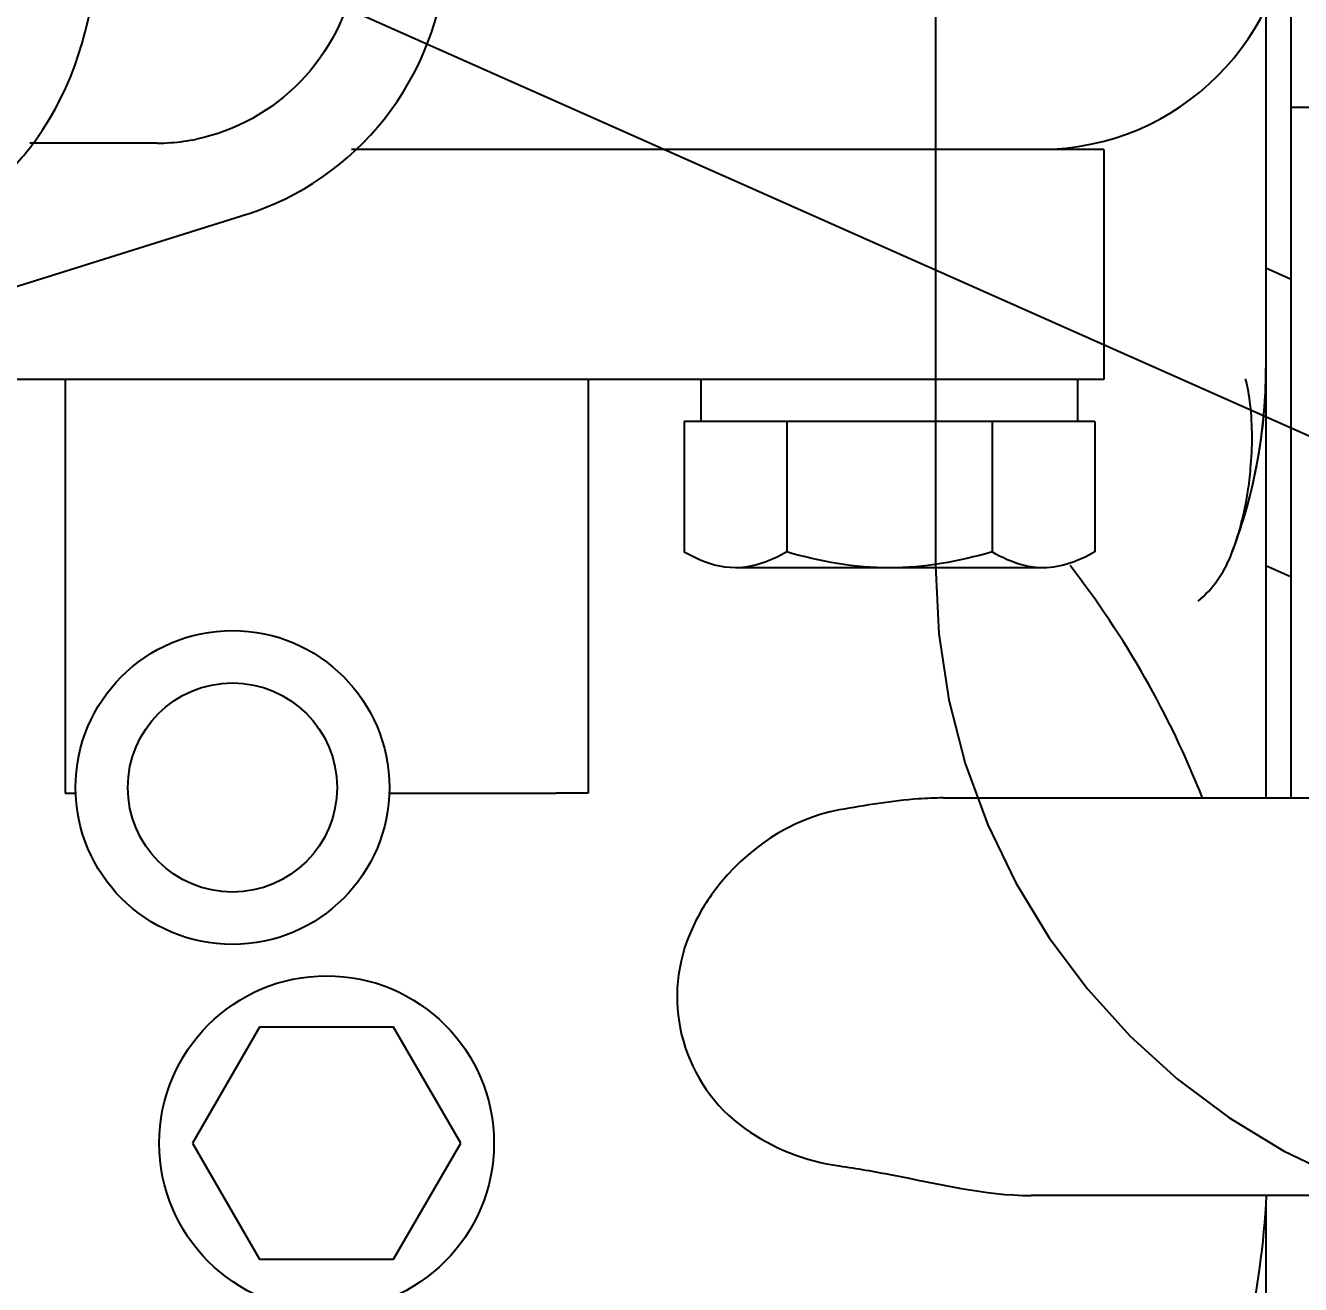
# Model space of a CAD drawing. Header units: millimetres. Extents: x 9130 to 9550, y -18883 to -17651.
# Drawn here: x 9352.574 to 9353.183, y -18046.759 to -18046.157 of the extents above; entities that cross this region are included whole.
import ezdxf

# ---------------------------------------------------------------- set-up
doc = ezdxf.new("R2010")
doc.units = ezdxf.units.MM
doc.linetypes.add('CENTER', pattern=[2, 1.25, -0.25, 0.25, -0.25])
for name, color, linetype in [('09__COSM', 7, 'Continuous'), ('2630768_VG06DXF_CONTINUOUS_LINE', 7, 'Continuous'), ('3884027_DKREDXF_CONTINUOUS_LINE', 7, 'Continuous'), ('DEFAULT_1', 7, 'CENTER')]:
    doc.layers.add(name, color=color, linetype=linetype)
doc.styles.add('KOTE ZA MONNTAZU', font='simplex.shx', dxfattribs={"width": 0.7, "oblique": 8, "height": 3})
doc.dimstyles.new('KOTE ZA MONTAZU u cm', dxfattribs={"dimscale": 0, "dimtxt": 1.5, "dimasz": 1.5, "dimexe": 0.8, "dimexo": 0.1, "dimgap": 1, "dimtad": 1, "dimdec": 1, "dimlfac": 10, "dimzin": 12, "dimdsep": 46, "dimtxsty": 'KOTE ZA MONNTAZU', "dimcen": 1.5, "dimclrt": 1, "dimadec": 0, "dimazin": 0, "dimtfac": 1, "dimtdec": 1, "dimtmove": 0, "dimatfit": 3, "dimfxl": 1, "dimtolj": 2, "dimtzin": 0, "dimarcsym": 0})

# ---------------------------------------------------------------- blocks, each defined once
blk = doc.blocks.new('*D1102')
at = {"color": 0, "lineweight": -2, "transparency": 16777216}
for p, q in [((9345.4099, -18047.6265), (9345.4099, -18048.70739)), ((9359.4099, -18047.6265), (9359.4099, -18048.70739)), ((9346.0099, -18048.50739), (9358.8099, -18048.50739))]:
    blk.add_line(p, q, dxfattribs=at)
at = {"color": 0, "transparency": 16777216}
for points in [[(9346.0099, -18048.40739), (9346.0099, -18048.60739), (9345.4099, -18048.50739)], [(9358.8099, -18048.40739), (9358.8099, -18048.60739), (9359.4099, -18048.50739)]]:
    blk.add_solid(points, dxfattribs=at)
at = {"layer": 'Defpoints', "color": 0, "transparency": 16777216}
for p in [(9345.4099, -18047.5265), (9359.4099, -18047.5265), (9359.4099, -18048.50739)]:
    blk.add_point(p, dxfattribs=at)
at = {"color": 1, "transparency": 16777216, "insert": (9352.4099, -18047.70739), "char_height": 3, "width": 6.9231878, "attachment_point": 5, "style": 'KOTE ZA MONNTAZU'}
blk.add_mtext('\\A2;{\\H0.4x;140 cm}', dxfattribs=at)

msp = doc.modelspace()

# ---------------------------------------------------------------- linework, layer by layer
at = {"layer": '09__COSM', "color": 2, "linetype": 'CENTER'}
msp.add_line((9352.66638, -18046.1218), (9353.31788, -18046.41135), dxfattribs=at)
at = {"layer": '2630768_VG06DXF_CONTINUOUS_LINE', "color": 7, "linetype": 'Continuous'}
for p, q in [((9353.1669, -18046.27312), (9353.1789, -18046.27845)), ((9353.1669, -18046.41538), (9353.17829, -18046.42044))]:
    msp.add_line(p, q, dxfattribs=at)
at = {"layer": '3884027_DKREDXF_CONTINUOUS_LINE', "color": 6, "linetype": 'Continuous'}
for p, q in [((9353.1789, -18046.5265), (9353.1789, -18045.1265)), ((9353.1669, -18046.14775), (9353.1669, -18046.5265)), ((9352.63695, -18046.2135), (9352.57602, -18046.2135)), ((9353.0894, -18046.2165), (9352.72987, -18046.2165)), ((9353.0894, -18046.2165), (9353.0894, -18046.3265)), ((9352.55173, -18046.28753), (9352.67971, -18046.24747)), ((9353.0894, -18046.3265), (9352.3464, -18046.3265)), ((9352.5929, -18046.3265), (9352.5929, -18046.52426)), ((9352.8429, -18046.3265), (9352.8429, -18046.52426)), ((9352.8969, -18046.3465), (9352.8969, -18046.3265)), ((9353.0769, -18046.3465), (9353.0769, -18046.3265)), ((9352.88875, -18046.3465), (9352.88875, -18046.40891)), ((9352.93783, -18046.3465), (9352.93783, -18046.40891)), ((9353.03598, -18046.3465), (9353.03598, -18046.40891)), ((9353.08505, -18046.3465), (9353.08505, -18046.40891)), ((9353.15003, -18046.41077), (9353.15096, -18046.40839)), ((9353.06051, -18046.4165), (9352.91329, -18046.4165)), ((9352.5929, -18046.52426), (9352.59795, -18046.52425)), ((9352.74785, -18046.52423), (9352.82755, -18046.52423)), ((9353.0126, -18046.5265), (9353.1879, -18046.5265)), ((9352.68586, -18046.636), (9352.65381, -18046.6915)), ((9352.74994, -18046.636), (9352.68586, -18046.636)), ((9352.78199, -18046.6915), (9352.74994, -18046.636)), ((9352.65381, -18046.6915), (9352.68586, -18046.747)), ((9352.74994, -18046.747), (9352.78199, -18046.6915)), ((9353.1879, -18046.7165), (9353.05472, -18046.7165)), ((9353.1669, -18046.71934), (9353.1669, -18046.7965)), ((9352.68586, -18046.747), (9352.74994, -18046.747))]:
    msp.add_line(p, q, dxfattribs=at)
at = {"layer": '3884027_DKREDXF_CONTINUOUS_LINE', "color": 7, "linetype": 'Continuous'}
for p, q in [((9353.29711, -18046.1965), (9353.1789, -18046.1965)), ((9353.08505, -18046.3465), (9352.88875, -18046.3465))]:
    msp.add_line(p, q, dxfattribs=at)
at = {"layer": '3884027_DKREDXF_CONTINUOUS_LINE', "color": 6, "linetype": 'Continuous'}
for centre, radius in [((9352.6729, -18046.5215), 0.075), ((9352.6729, -18046.5215), 0.05), ((9352.7179, -18046.6915), 0.08)]:
    msp.add_circle(centre, radius, dxfattribs=at)
for centre, radius, start, end in [((9353.0589, -18046.0965), 0.12, 270, 0), ((9352.63691, -18046.11972), 0.09377, 273.95912, 281.59699), ((9352.63694, -18046.12026), 0.09323, 270.00317, 273.95894), ((9352.6405, -18046.12222), 0.13125, 287.38228, 289.49046), ((9352.9189, -18046.32091), 0.248, 339.28446, 0), ((9352.91923, -18046.32086), 0.24767, 358.57156, 359.99432), ((9352.91827, -18046.3208), 0.24864, 347.03322, 358.56304), ((9353.00914, -18046.35734), 0.15083, 345.39445, 351.30209), ((9352.91865, -18046.32079), 0.24827, 344.46466, 347.0121), ((9352.9186, -18046.32078), 0.24832, 340.22557, 344.46533), ((9353.02853, -18046.36234), 0.13081, 339.38443, 345.37514), ((9352.7179, -18046.6915), 0.45, 21.51019, 37.84143), ((9352.82783, -18050.41289), 3.88866, 89.77791, 90.00407), ((9352.9629, -18046.6215), 0.07746, 157.52075, 234.37004), ((9352.7179, -18046.6915), 0.45, 339.1725, 356.81526)]:
    msp.add_arc(centre, radius, start, end, dxfattribs=at)
for points, knots in [([(9352.5649, -18046.22814), (9352.5715, -18046.22183), (9352.59633, -18046.19124), (9352.6071, -18046.15087), (9352.60826, -18046.12093)], [0, 0, 0, 0, 0.233551, 1, 1, 1, 1]), ([(9352.68429, -18046.24594), (9352.70953, -18046.23701), (9352.75578, -18046.20242), (9352.7744, -18046.14804), (9352.7758, -18046.12088)], [0, 0, 0, 0, 0.496156, 1, 1, 1, 1]), ([(9352.73172, -18046.13297), (9352.7281, -18046.15185), (9352.70989, -18046.18807), (9352.67423, -18046.20779), (9352.65576, -18046.21158)], [0, 0, 0, 0, 0.504814, 1, 1, 1, 1]), ([(9353.15823, -18046.38015), (9353.15881, -18046.37643), (9353.16044, -18046.3626), (9353.16058, -18046.34854), (9353.15941, -18046.33845)], [0, 0, 0, 0, 0.27, 1, 1, 1, 1]), ([(9352.89389, -18046.41163), (9352.89302, -18046.41121), (9352.89129, -18046.41033), (9352.8896, -18046.40939), (9352.88875, -18046.40891)], [0, 0, 0, 0, 0.496466, 1, 1, 1, 1]), ([(9353.0126, -18046.5265), (9353.00868, -18046.5265), (9352.99199, -18046.52721), (9352.97548, -18046.53), (9352.9629, -18046.53222)], [0, 0, 0, 0, 0.234896, 1, 1, 1, 1]), ([(9352.9629, -18046.53222), (9352.93983, -18046.53629), (9352.91033, -18046.55654), (9352.89452, -18046.58418), (9352.89133, -18046.59188)], [0, 0, 0, 0, 0.737442, 1, 1, 1, 1]), ([(9352.9629, -18046.70239), (9352.97133, -18046.7036), (9353.0018, -18046.7088), (9353.03227, -18046.7165), (9353.05472, -18046.7165)], [0, 0, 0, 0, 0.274876, 1, 1, 1, 1])]:
    msp.add_open_spline(points, degree=3, knots=knots, dxfattribs=at)
for points in [[(9353.15941, -18046.33845), (9353.15893, -18046.33431), (9353.15821, -18046.33019), (9353.15715, -18046.32617)], [(9352.91329, -18046.4165), (9352.90662, -18046.4165), (9352.8999, -18046.41451), (9352.89389, -18046.41163)], [(9352.93783, -18046.40891), (9352.93041, -18046.41319), (9352.92185, -18046.4165), (9352.91329, -18046.4165)], [(9352.9869, -18046.4165), (9352.97035, -18046.4165), (9352.95373, -18046.4135), (9352.93783, -18046.40891)], [(9353.03598, -18046.40891), (9353.02007, -18046.4135), (9353.00345, -18046.4165), (9352.9869, -18046.4165)], [(9353.05088, -18046.41525), (9353.04565, -18046.41392), (9353.04065, -18046.41161), (9353.03598, -18046.40891)], [(9353.08505, -18046.40891), (9353.07764, -18046.41319), (9353.06907, -18046.4165), (9353.06051, -18046.4165)], [(9353.13451, -18046.43239), (9353.14133, -18046.42671), (9353.14682, -18046.41904), (9353.15003, -18046.41077)], [(9353.06051, -18046.4165), (9353.05728, -18046.4165), (9353.05402, -18046.41605), (9353.05088, -18046.41525)], [(9352.91778, -18046.68446), (9352.93093, -18046.69389), (9352.94688, -18046.70009), (9352.9629, -18046.70239)]]:
    msp.add_open_spline(points, degree=3, dxfattribs=at)
at = {"layer": 'DEFAULT_1', "color": 2, "linetype": 'CENTER'}
msp.add_line((9353.0089, -18046.1015), (9353.0089, -18046.4155), dxfattribs=at)
msp.add_arc((9353.3269, -18046.4155), 0.318, 180, 270, dxfattribs=at)

# ---------------------------------------------------------------- dimensions: what is measured, and where the dimension line sits
at = {"color": 4}
dim = msp.add_linear_dim(base=(9359.4099, -18048.50739), p1=(9345.4099, -18047.5265), p2=(9359.4099, -18047.5265), text='{\\H0.4x;<>}', dimstyle='KOTE ZA MONTAZU u cm', override={"dimscale": 1, "dimasz": 0.6, "dimexe": 0.2, "dimgap": 0.2, "dimpost": ' cm'}, dxfattribs=at)
dim.commit()
dim.dimension.update_dxf_attribs({"geometry": '*D1102', "text_midpoint": (9352.4099, -18048.50739), "dimtype": 160})

doc.saveas('drawing.dxf')
